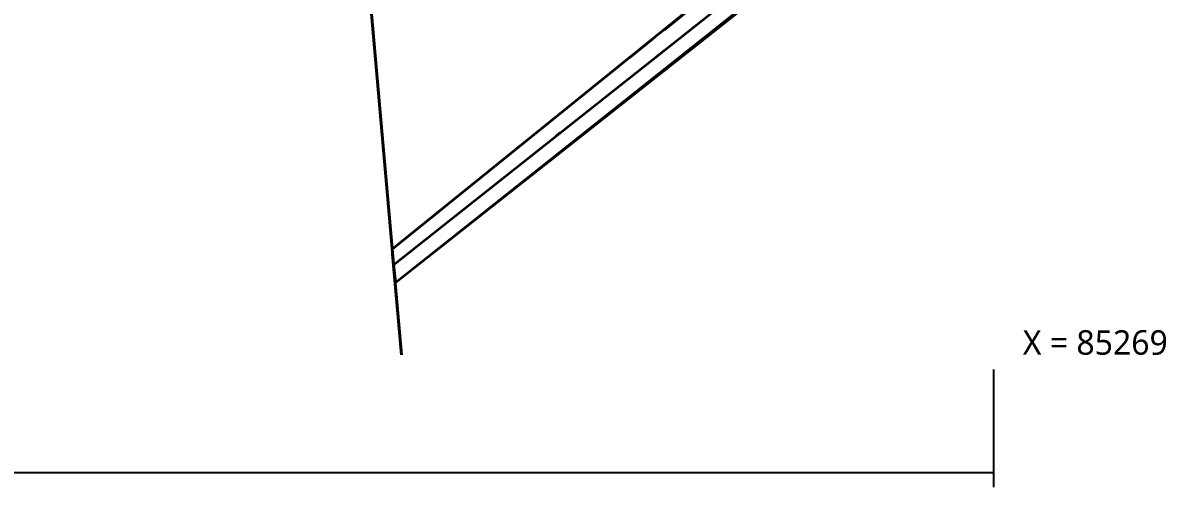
# Model space of a CAD drawing. Header units: millimetres. Extents: x -11795 to 47768, y 22971 to 65021.
# Drawn here: x 1443 to 7269, y 52864 to 55231 of the extents above; entities that cross this region are included whole.
import ezdxf

# ---------------------------------------------------------------- set-up
doc = ezdxf.new("R2010")
doc.units = ezdxf.units.MM
doc.linetypes.add('HIDDEN_50', pattern=[225, 150, -75])
for name, color, linetype, lineweight in [('DIMENSIONS', 3, 'Continuous', 18), ('PLATE_HIDDEN', 8, 'HIDDEN_50', 18), ('PLATE_VISIBLE', 7, 'Continuous', 35), ('TEXT', 2, 'Continuous', 25)]:
    doc.layers.add(name, color=color, linetype=linetype, lineweight=lineweight)
doc.styles.add('OpenSans', font='OpenSans-Regular.ttf')
doc.styles.add('OpenSansCondensed-Light', font='OpenSansCondensed-Light.ttf')
doc.dimstyles.new('DIM_1_50', dxfattribs={"dimscale": 50, "dimtxt": 2.5, "dimasz": 2.5, "dimexe": 1.5, "dimexo": 1.5, "dimgap": 1, "dimtad": 1, "dimdec": 0, "dimzin": 12, "dimdsep": 46, "dimtxsty": 'OpenSansCondensed-Light', "dimtsz": 0.00125, "dimcen": 2.5, "dimclrd": 3, "dimclre": 3, "dimclrt": 3, "dimazin": 3, "dimtfac": 0.5, "dimtmove": 2, "dimatfit": 3})

msp = doc.modelspace()

# ---------------------------------------------------------------- linework, layer by layer
at = {"layer": 'PLATE_HIDDEN'}
for p, q in [((5006.2, 55427), (3560, 54266.4)), ((4982.3, 55306), (4710.4, 55090.6)), ((4710.8, 55090.9), (4181.8, 54671.7)), ((4710.4, 55090.6), (4710.8, 55090.9)), ((4158.3, 54653), (3335.4, 54000.9)), ((3326.8, 54051), (3324.2, 54080.9)), ((3324.2, 54080.9), (3326.8, 54051)), ((3326.8, 54051), (3324.2, 54080.9))]:
    msp.add_line(p, q, dxfattribs=at)
at = {"layer": 'PLATE_VISIBLE'}
for p, q in [((3189.4, 55607.5), (3372, 53538.8)), ((3331.5, 53997.8), (5347.9, 55595.8)), ((3324.2, 54080.9), (3196.8, 55523)), ((3196.8, 55523), (3324.2, 54080.9)), ((3324.2, 54080.9), (3196.8, 55523)), ((5110, 55520.8), (3322.8, 54076)), ((5110, 55520.8), (3322.8, 54076)), ((3342.1, 53906.8), (5385.5, 55521.7)), ((3342.1, 53906.7), (5371.5, 55520.8)), ((3342.1, 53906.7), (5371.5, 55520.8)), ((4181.8, 54671.7), (4158.3, 54653)), ((3560, 54266.4), (3322.8, 54076.1)), ((3322.8, 54076.1), (3342.1, 53906.8)), ((3322.8, 54076), (3342.1, 53906.7)), ((3322.8, 54076), (3342.1, 53906.7)), ((3372, 53538.8), (3326.8, 54051)), ((3326.8, 54051), (3372, 53538.8)), ((3372, 53538.8), (3326.8, 54051)), ((3335.4, 54000.9), (3331.5, 53997.8))]:
    msp.add_line(p, q, dxfattribs=at)

# ---------------------------------------------------------------- texts
at = {"layer": 'TEXT', "style": 'OpenSans'}
msp.add_text('X = 85269', height=125, dxfattribs=at).set_placement((6538.4, 53538.8))

# ---------------------------------------------------------------- dimensions: what is measured, and where the dimension line sits
at = {"layer": 'DIMENSIONS'}
msp.add_linear_dim(base=(-5157.6, 52938.8), p1=(-5157.6, 53538.8), p2=(6388.4, 53538.8), dimstyle='DIM_1_50', dxfattribs=at).render()

doc.saveas('drawing.dxf')
